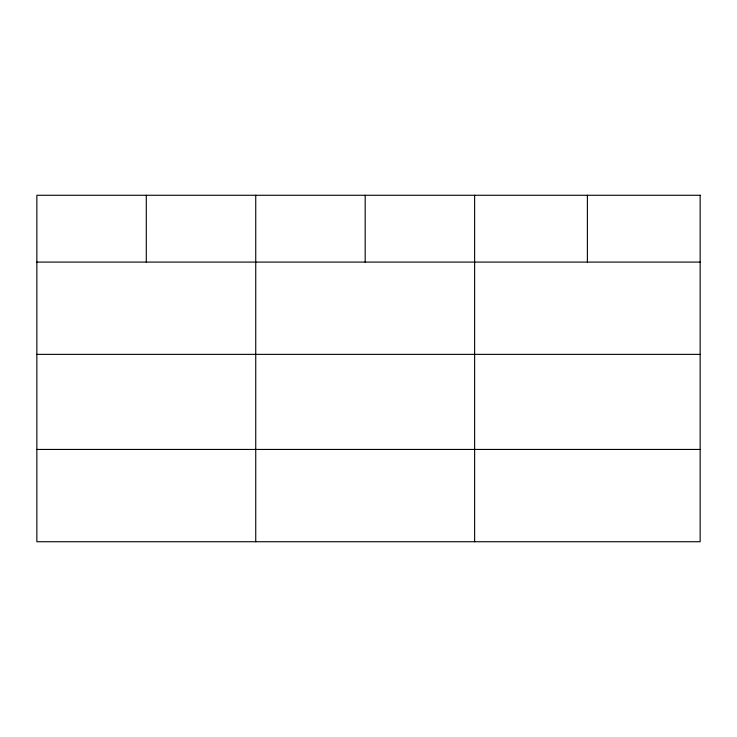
<?xml version="1.0" encoding="UTF-8"?>
<svg xmlns="http://www.w3.org/2000/svg" width="737" height="737" viewBox="0 0 737 737"><rect width="100%" height="100%" fill="white"/><g stroke="black" fill="none" stroke-linecap="round" stroke-linejoin="round"><path stroke-width="1.11" d="M36.85 262.086L700.15 262.086M36.85 354.368L700.15 354.368M36.85 449.45L700.15 449.45M587.389 195.268L587.389 262.086M474.628 195.268L474.628 541.732M365.183 195.268L365.183 262.086M255.739 195.268L255.739 541.732M146.294 195.268L146.294 262.086M700.15 195.268L36.85 195.268L36.85 541.732L700.15 541.732L700.15 195.268"/></g></svg>
